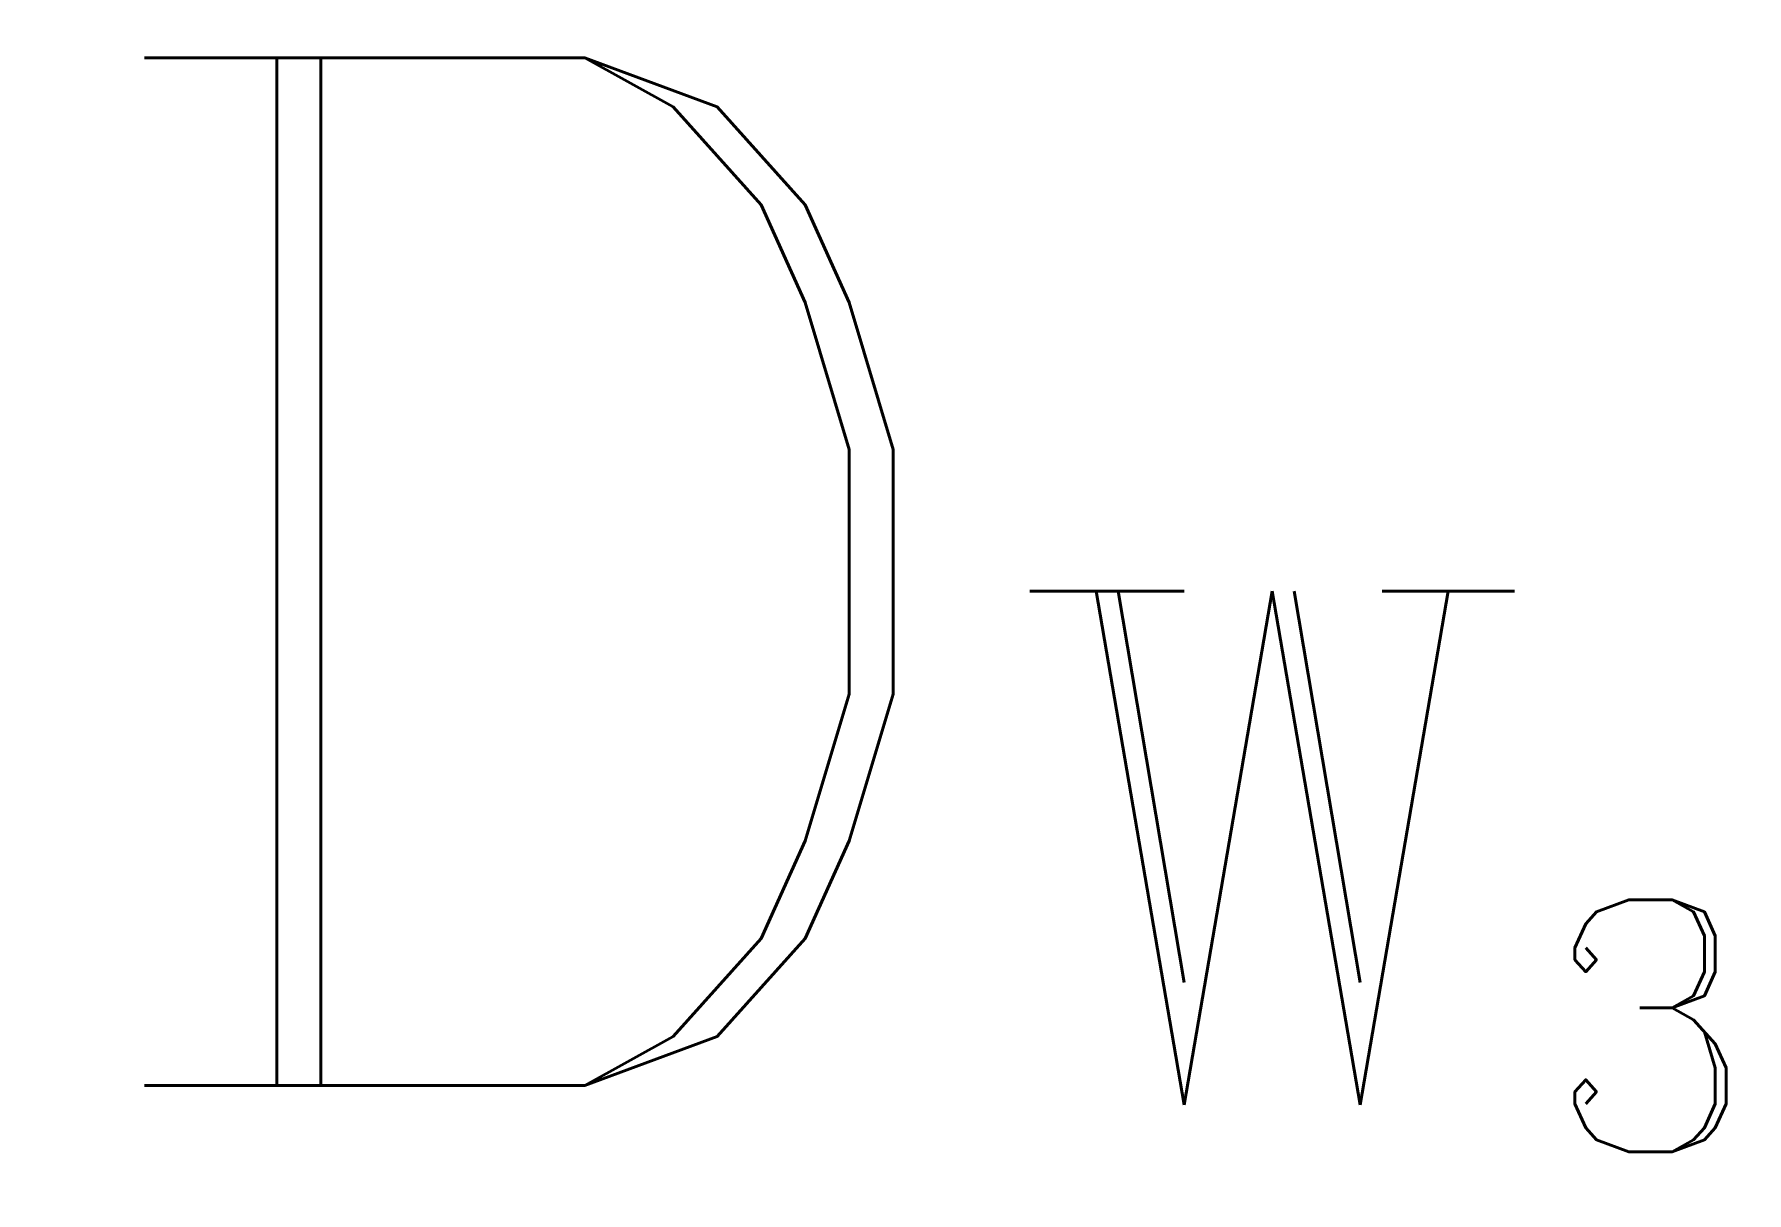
# Model space of a CAD drawing. Header units: inches. Extents: x -15.2 to 18.8, y 5.6 to 28.6.
import ezdxf

# ---------------------------------------------------------------- set-up
doc = ezdxf.new("R2010")
doc.units = ezdxf.units.IN
doc.header["$LTSCALE"] = 48
doc.header["$MEASUREMENT"] = 0
doc.styles.add('FSL12-1', font='complex.shx')

msp = doc.modelspace()

# ---------------------------------------------------------------- wipeouts: each hides what was drawn before it
msp.add_wipeout([(-15.165, 28.602), (18.835, 28.602), (18.835, 5.602), (-15.165, 5.602)])

# ---------------------------------------------------------------- next in the draw order: texts
at = {"linetype": 'Continuous', "attachment_point": 1, "style": 'FSL12-1'}
for s, insert, char_height, width in [('D', (-14.723, 28.132), 20.4, 91.8), ('W', (4.166, 17.545), 10.2, 66.9375), ('3', (14.78, 11.417), 5, 66.9375)]:
    msp.add_mtext(s, dxfattribs=dict(at, insert=insert, char_height=char_height, width=width))

doc.saveas('drawing.dxf')
